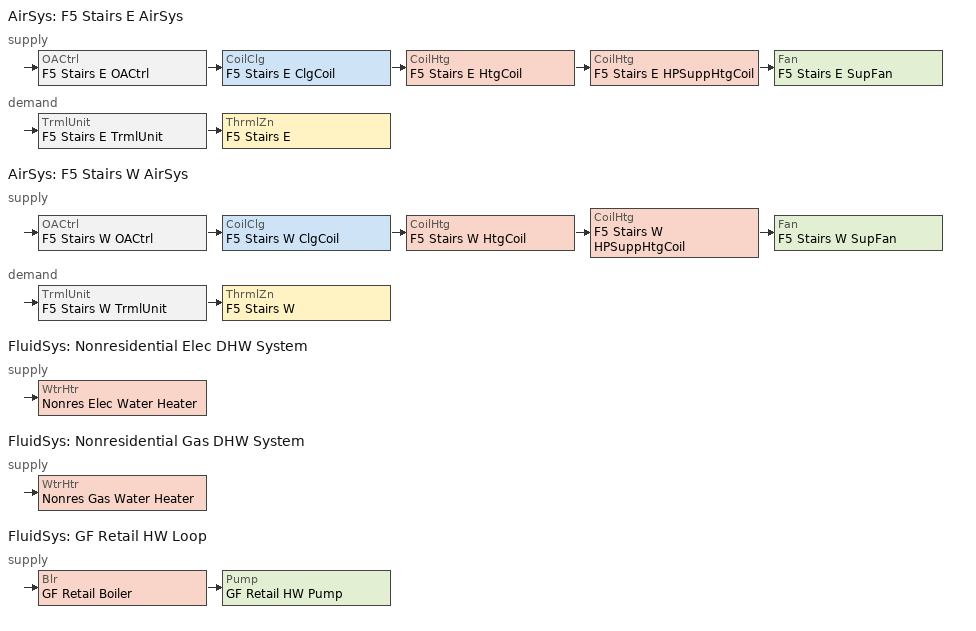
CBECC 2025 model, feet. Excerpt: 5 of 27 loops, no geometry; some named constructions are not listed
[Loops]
AirSys 'F5 Stairs E AirSys'
 supply: OACtrl 'F5 Stairs E OACtrl' > CoilClg 'F5 Stairs E ClgCoil' > CoilHtg 'F5 Stairs E HtgCoil' > CoilHtg 'F5 Stairs E HPSuppHtgCoil' > Fan 'F5 Stairs E SupFan'
 demand: TrmlUnit 'F5 Stairs E TrmlUnit' > ThrmlZn 'F5 Stairs E'
AirSys 'F5 Stairs W AirSys'
 supply: OACtrl 'F5 Stairs W OACtrl' > CoilClg 'F5 Stairs W ClgCoil' > CoilHtg 'F5 Stairs W HtgCoil' > CoilHtg 'F5 Stairs W HPSuppHtgCoil' > Fan 'F5 Stairs W SupFan'
 demand: TrmlUnit 'F5 Stairs W TrmlUnit' > ThrmlZn 'F5 Stairs W'
FluidSys 'Nonresidential Elec DHW System'
 supply: WtrHtr 'Nonres Elec Water Heater'
FluidSys 'Nonresidential Gas DHW System'
 supply: WtrHtr 'Nonres Gas Water Heater'
FluidSys 'GF Retail HW Loop'
 supply: Blr 'GF Retail Boiler' > Pump 'GF Retail HW Pump'
[ResWin] Status=New; WinType=Operable; SpecMethod=Window Dimensions (required for fins/overhangs); Height=5; Width=3; exHeight=5; exWidth=3; exNFRCUfactor=0.46; exNFRCSHGC=0.22; exUfactorSHGCSource=NFRC; exExteriorShade=Insect Screen (default); ModelFinsOverhang=0; OverhangDepth=0; OverhangDistUp=0; OverhangExL=0; OverhangExR=0; OverhangFlap=0; exOverhangDepth=0; exOverhangDistUp=0; exOverhangExL=0; exOverhangExR=0; exOverhangFlap=0; LeftFinBotUp=0; exLeftFinDepth=0; exLeftFinTopUp=0; exLeftFinDistL=0; exLeftFinBotUp=0; RightFinBotUp=0; exRightFinDepth=0; exRightFinTopUp=0; exRightFinDistR=0; exRightFinBotUp=0
Name | Multiplier | exMultiplier | LeftFinDepth | LeftFinTopUp | LeftFinDistL | RightFinDepth | RightFinTopUp | RightFinDistR
F5 Res Zn E Court Win Right Court | 13.725 | 9.63 | 120 | 3.3 | 19.412 | 0 | 0 | 0
F5 Res Zn E Perim Win Right Perim; F5 Res Zn W Perim Win Left Perim | 14.118 | 9.63 | 0 | 0 | 0 | 0 | 0 | 0
F5 Res Zn N Perim Win Back Perim | 23.529 | 27.34 | 0 | 0 | 0 | 0 | 0 | 0
F5 Res Zn NE Perim Win Back Perim; F5 Res Zn NW Perim Win Back Perim; F5 Res Zn SE Court Win Front Perim; F5 Res Zn SW Court Win Front Perim; F5 Res Zn SE Perim Win Front Perim; F5 Res Zn SW Perim Win Front Perim | 5.882 | 27.34 | 0 | 0 | 0 | 0 | 0 | 0
F5 Res Zn NE Perim Win Right Perim; F5 Res Zn NW Perim Win Left Perim | 9.216 | 9.63 | 0 | 0 | 0 | 0 | 0 | 0
F5 Res Zn S Court 1-Bed Win Front Court | 4.706 | 27.34 | 88 | 3.3 | 16.941 | 88 | 3.3 | 28.941
F5 Res Zn S Court 2-Bed Win Front Court E | 2.353 | 27.34 | 88 | 3.3 | 50.471 | 88 | 3.3 | 2.471
F5 Res Zn S Court 2-Bed Win Front Court W | 2.353 | 27.34 | 88 | 3.3 | 2.471 | 88 | 3.3 | 50.471
F5 Res Zn SE Court Win Right Court | 3.529 | 9.63 | 120 | 3.3 | 73.706 | 0 | 0 | 0
F5 Res Zn SW Court Win Left Court | 3.529 | 9.63 | 0 | 0 | 0 | 120 | 3.3 | 73.706
F5 Res Zn SE Perim Win Right Perim; F5 Res Zn SW Perim Win Left Perim | 7.059 | 9.63 | 0 | 0 | 0 | 0 | 0 | 0
F5 Res Zn W Court Win Left Court | 13.725 | 9.63 | 0 | 0 | 0 | 120 | 3.3 | 19.412
F5 Break Room Win Front Court | 2.353 | 27.34 | 88 | 3.3 | 38.471 | 88 | 3.3 | 14.471
[DwellUnit]
Name | DwellUnitTypeRef | Count | CondFlrArea | WasherZoneRef | DryerZoneRef
F5 1-Bed E Court | 1-Bed Type | 2 | 720 | F5 Res Zn E Court | F5 Res Zn E Court
F5 2-Bed E Perim | 2-Bed Type | 2 | 1080 | F5 Res Zn E Perim | F5 Res Zn E Perim
F5 1-Bed N Perim | 1-Bed Type | 5 | 720 | F5 Res Zn N Perim | F5 Res Zn N Perim
F5 3-Bed NE Perim | 3-Bed Type | 1 | 1410 | F5 Res Zn NE Perim | F5 Res Zn NE Perim
F5 3-Bed NW Perim | 3-Bed Type | 1 | 1410 | F5 Res Zn NW Perim | F5 Res Zn NW Perim
F5 1-Bed S Court | 1-Bed Type | 1 | 720 | F5 Res Zn S Court 1-Bed | F5 Res Zn S Court 1-Bed
F5 2-Bed S Court | 2-Bed Type | 2 | 1080 | F5 Res Zn S Court 2-Bed | F5 Res Zn S Court 2-Bed
F5 Studio SE Court | Studio Type | 1 | 540 | F5 Res Zn SE Court | F5 Res Zn SE Court
F5 Studio SW Court | Studio Type | 1 | 540 | F5 Res Zn SW Court | F5 Res Zn SW Court
F5 2-Bed SE Perim | 2-Bed Type | 1 | 1080 | F5 Res Zn SE Perim | F5 Res Zn SE Perim
F5 2-Bed SW Perim | 2-Bed Type | 1 | 1080 | F5 Res Zn SW Perim | F5 Res Zn SW Perim
F5 1-Bed W Court | 1-Bed Type | 2 | 720 | F5 Res Zn W Court | F5 Res Zn W Court
F5 2-Bed W Perim | 2-Bed Type | 2 | 1080 | F5 Res Zn W Perim | F5 Res Zn W Perim
[ResIntFlr] Status=New; FloorZ=40.7; Construction=Interior Floor Cons; OtherSideModeled=1
Name | Area | IsPartySurface | Outside
F5 Res Zn E Court To F4 Res Zn E Court Int Floor | 1440 | 1 | F4 Res Zn E Court
F5 Res Zn E Perim To F4 Res Zn E Perim Int Floor | 2160 | 1 | F4 Res Zn E Perim
F5 Res Zn N Perim To F4 Res Zn N Perim Int Floor | 3600 | 1 | F4 Res Zn N Perim
F5 Res Zn NE Perim To F4 Res Zn NE Perim Int Floor | 1410 | 1 | F4 Res Zn NE Perim
F5 Res Zn NW Perim To F4 Res Zn NW Perim Int Floor | 1410 | 1 | F4 Res Zn NW Perim
F5 Res Zn S Court 1-Bed To F4 Res Zn S Court 1-Bed Int Floor | 720 | 1 | F4 Res Zn S Court 1-Bed
F5 Res Zn S Court 2-Bed To F4 Res Zn S Court 2-Bed Int Floor | 2160 | 1 | F4 Res Zn S Court 2-Bed
F5 Res Zn SE Court To F4 Res Zn SE Court Int Floor | 540 | 1 | F4 Res Zn SE Court
F5 Res Zn SW Court To F4 Res Zn SW Court Int Floor | 540 | 1 | F4 Res Zn SW Court
F5 Res Zn SE Perim To F4 Res Zn SE Perim Int Floor | 1080 | 1 | F4 Res Zn SE Perim
F5 Res Zn SW Perim To F4 Res Zn SW Perim Int Floor | 1080 | 1 | F4 Res Zn SW Perim
F5 Res Zn W Court To F4 Res Zn W Court Int Floor | 1440 | 1 | F4 Res Zn W Court
F5 Res Zn W Perim To F4 Res Zn W Perim Int Floor | 2160 | 1 | F4 Res Zn W Perim
F5 Corridor to F4 Corridor Int Floor | 2340 | 1 | F4 Corridor
F5 Break Room To F4 Break Room Int Floor | 180 | 1 | F4 Break Room
F5 Stairs E To F4 Stairs E Int Floor | 180 | 0 | F4 Stairs E
F5 Stairs W To F4 Stairs W Int Floor | 180 | 0 | F4 Stairs W
[ResIntWall] Status=New; Construction=Int Wall Cons; IsPartySurface=1; OtherSideModeled=1
Name | Area | Outside
F5 Res Zn E Court to F5 Res Zn SE Court Int Wall Front | 240 | F5 Res Zn SE Court
F5 Res Zn E Court to F5 Corridor Int Wall Left; F5 Res Zn W Court to F5 Corridor Int Wall Right | 600 | F5 Corridor
F5 Res Zn E Court to F5 Corridor Int Wall Back; F5 Res Zn SE Court to F5 Corridor Int Wall Back; F5 Res Zn SW Court to F5 Corridor Int Wall Back; F5 Res Zn W Court to F5 Corridor Int Wall Back | 60 | F5 Corridor
F5 Res Zn E Perim to F5 Res Zn SE Perim Int Wall Front | 300 | F5 Res Zn SE Perim
F5 Res Zn E Perim to F5 Corridor Int Wall Left; F5 Res Zn S Court 2-Bed to F5 Corridor Int Wall Back; F5 Res Zn W Perim to F5 Corridor Int Wall Right | 720 | F5 Corridor
F5 Res Zn E Perim to F5 Res Zn NE Perim Int Wall Back; F5 Res Zn N Perim to F5 Res Zn NE Perim Int Wall Right | 300 | F5 Res Zn NE Perim
F5 Res Zn N Perim to F5 Corridor Int Wall Front | 1200 | F5 Corridor
F5 Res Zn N Perim to F5 Res Zn NW Perim Int Wall Left; F5 Res Zn W Perim to F5 Res Zn NW Perim Int Wall Back | 300 | F5 Res Zn NW Perim
F5 Res Zn NE Perim to F5 Corridor Int Wall Left; F5 Res Zn NW Perim to F5 Corridor Int Wall Right | 170 | F5 Corridor
F5 Res Zn S Court 1-Bed to F5 Res Zn S Court 2-Bed Int Wall Left | 300 | F5 Res Zn S Court 2-Bed
F5 Res Zn S Court 1-Bed to F5 Corridor Int Wall Back | 240 | F5 Corridor
F5 Res Zn S Court 1-Bed to F5 Corridor Int Wall Right | 150 | F5 Corridor
F5 Res Zn S Court 2-Bed to F5 Corridor Int Wall Left | 450 | F5 Corridor
F5 Res Zn S Court 2-Bed to F5 Corridor Int Wall Right | 300 | F5 Corridor
F5 Res Zn SE Court to F5 Res Zn SW Perim Int Wall Left | 180 | F5 Res Zn SW Perim
F5 Res Zn SW Court to F5 Res Zn SE Perim Int Wall Right | 180 | F5 Res Zn SE Perim
F5 Res Zn SE Perim to F5 Corridor Int Wall Left; F5 Res Zn SW Perim to F5 Corridor Int Wall Right | 180 | F5 Corridor
F5 Res Zn W Court to F5 Res Zn SW Court Int Wall Front | 240 | F5 Res Zn SW Court
F5 Res Zn W Perim to F5 Res Zn SW Perim Int Wall Front | 300 | F5 Res Zn SW Perim
F5 Corridor To F5 Res Zn S Court 2-Bed Int Wall Back | 120 | F5 Res Zn S Court 2-Bed
F5 Break Room To F5 Res Zn S Court 1-Bed Int Wall Left | 150 | F5 Res Zn S Court 1-Bed
F5 Break Room To F5 Corridor Int Wall Back | 120 | F5 Corridor
F5 Break Room To F5 Res Zn S Court 2-Bed Int Wall Right | 150 | F5 Res Zn S Court 2-Bed
F5 Stairs E To F5 Res Zn W Court Int Wall Front | 180 | F5 Res Zn W Court
F5 Stairs E To F5 Res Zn S Court 2-Bed Int Wall Back; F5 Stairs W To F5 Res Zn S Court 2-Bed Int Wall Back | 180 | F5 Res Zn S Court 2-Bed
F5 Stairs E To F5 Corridor Int Wall Right; F5 Stairs W To F5 Corridor Int Wall Left | 100 | F5 Corridor
F5 Stairs W To F5 Res Zn E Court Int Wall Front | 180 | F5 Res Zn E Court
[ResCathedralCeiling] RoofRise=1; Orientation=Front; Construction=Cathedral Ceiling; RoofSolReflect=0.63; RoofEmiss=0.75
Name | Area
F5 Res Zn E Court Cathedral Ceiling; F5 Res Zn W Court Cathedral Ceiling | 1440
F5 Res Zn E Perim Cathedral Ceiling; F5 Res Zn S Court 2-Bed Cathedral Ceiling; F5 Res Zn W Perim Cathedral Ceiling | 2160
F5 Res Zn N Perim Cathedral Ceiling | 3600
F5 Res Zn NE Perim Cathedral Ceiling; F5 Res Zn NW Perim Cathedral Ceiling | 1410
F5 Res Zn S Court 1-Bed Cathedral Ceiling | 720
F5 Res Zn SE Court Cathedral Ceiling; F5 Res Zn SW Court Cathedral Ceiling | 540
F5 Res Zn SE Perim Cathedral Ceiling; F5 Res Zn SW Perim Cathedral Ceiling | 1080
F5 Corridor Cathedral Ceiling | 2340
F5 Break Room Cathedral Ceiling; F5 Stairs E Cathedral Ceiling; F5 Stairs W Cathedral Ceiling | 180
[ResZn] Type=Conditioned; Status=New; HVACSysStatus=New; DHWSys1Status=New; DHWSys2Status=New; DHWSys2Verified=0; CeilingHeight=9; FloorHeight=10; WinHeadHeight=6.7; Bottom=40.7; NumStories=1; AirFlowMeter=Five
Name | FloorArea
F5 Res Zn E Perim; F5 Res Zn S Court 2-Bed; F5 Res Zn W Perim | 2160
F5 Res Zn N Perim | 3600
F5 Res Zn NE Perim; F5 Res Zn NW Perim | 1410
F5 Res Zn S Court 1-Bed | 720
F5 Res Zn SE Court; F5 Res Zn SW Court | 540
F5 Res Zn SE Perim; F5 Res Zn SW Perim | 1080
F5 Res Zn W Court | 1440
[ResExtWall] Status=New; Construction=Res Exterior Wall Cons; Tilt=90
Name | Orientation | OrientationValue | Area
F5 Res Zn E Perim Ext Wall Right | Right | 270 | 720
F5 Res Zn N Perim Ext Wall Back | Back | 180 | 1200
F5 Res Zn NE Perim Ext Wall Back; F5 Res Zn NW Perim Ext Wall Back | Back | 180 | 300
F5 Res Zn NE Perim Ext Wall Right | Right | 270 | 470
F5 Res Zn NW Perim Ext Wall Left | Left | 90 | 470
F5 Res Zn S Court 1-Bed Ext Wall Front; F5 Res Zn S Court 2-Bed Ext Wall Front | Front | 0 | 240
F5 Res Zn SE Court Ext Wall Front; F5 Res Zn SW Court Ext Wall Front; F5 Res Zn SE Perim Ext Wall Front; F5 Res Zn SW Perim Ext Wall Front | Front | 0 | 300
F5 Res Zn SE Court Ext Wall Right | Right | 270 | 180
F5 Res Zn SW Court Ext Wall Left | Left | 90 | 180
F5 Res Zn SE Perim Ext Wall Right | Right | 270 | 360
F5 Res Zn SW Perim Ext Wall Left | Left | 90 | 360
F5 Res Zn W Court Ext Wall Left | Left | 90 | 600
F5 Res Zn W Perim Ext Wall Left | Left | 90 | 720
F5 Break Room Ext Wall Front | Front | 0 | 120
F5 Stairs E Ext Wall Left | Left | 90 | 100
F5 Stairs W Ext Wall Right | Right | 270 | 100
[ResOtherZn] NumStories=1; DryerFuel=Electricity
Name | Type | SpcFunc | VentSpcFunc | ozHVACSystem | Area | CeilingHeight | FloorHeight | WinHeadHeight | Bottom | AirFlowMeter | ozDHWSys | IAQOption | ExhstOutsideOpening
F5 Corridor | Conditioned | Corridor Area | Residential - Common corridors | F5 Corridor AirSys | 2340 | 9 | 10 | 6.7 | 40.7 | Five
F5 Break Room | Conditioned | Lounge, Breakroom, or Waiting Area | General - Break rooms | F5 Break Room AirSys | 180 | 9 | 10 | 6.7 | 40.7 | Five | DHW Heat Pump Indiv
F5 Stairs E | Conditioned | Stairwell | Residential - Common corridors | F5 Stairs E AirSys | 180 | 9 | 10 | 6.7 | 40.7 | Five
F5 Stairs W | Conditioned | Stairwell | Residential - Common corridors | F5 Stairs W AirSys | 180 | 9 | 10 | 6.7 | 40.7 | Five
UG Garage | Unconditioned | Parking Garage Area (Parking Zone and Ramps) | Exhaust - Parking garages |  | 27900 | 14 | 15 | 7.67 | -15 | Seven |  | Individual IAQ Fans | 1000
[ResZnGrp]
ResZn Group UG Garage
[ResUndgrWall] Status=New; DepthBelowGrade=15; Construction=Below Grade Wall Cons
Name | Area
UG Garage UG Wall - Front; UG Garage UG Wall - Back | 3600
UG Garage UG Wall - Left; UG Garage UG Wall - Right | 4860
[ResUndgrFlr] Status=New; Area=13950; DepthBelowGrade=15; Surface=Exposed
UG Garage UG Floor; UG Garage UG Floor-2
[ThrmlZn] Type=Conditioned; VentSysRef=BaseSys5 F1; HasUnknownHVAC=0
Thermal Zone: F1 Retail N-NW; Thermal Zone: F1 Retail NE; Thermal Zone: F1 Retail SE; Thermal Zone: F1 Retail SW
[AirSys] Type=SZHP; SubType=Split1Phase; EffMetric=SEER2/EER2/HSPF2; ResHVACAutoSizing=1; OptStart=0; DuctIns=8
Name | CtrlZnRef
F5 Stairs E AirSys | F5 Stairs E
F5 Stairs W AirSys | F5 Stairs W
[AirSeg]
Name | Sys | Type
F5 Stairs E SupAirSeg | F5 Stairs E AirSys | Supply
F5 Stairs E RetAirSeg | F5 Stairs E AirSys | Return
F5 Stairs W SupAirSeg | F5 Stairs W AirSys | Supply
F5 Stairs W RetAirSeg | F5 Stairs W AirSys | Return
[CoilClg] Type=DirectExpansion; NumClgStages=1; DXEER=11.956; DXSEER2=14.3
Name | Sys | CapTotNetRtd
F5 Stairs E ClgCoil | F5 Stairs E AirSys | 3721.2
F5 Stairs W ClgCoil | F5 Stairs W AirSys | 4039.35
[CoilHtg]
Name | Sys | Type | CapTotNetRtd | HtPumpHSPF | HtPumpHSPF2 | HtPumpSuppCoilHtgRef | CapTotGrossRtd
F5 Stairs E HtgCoil | F5 Stairs E AirSys | HeatPump | 4043.54 | 8.2 | 7.5 | F5 Stairs E HPSuppHtgCoil
F5 Stairs E HPSuppHtgCoil | F5 Stairs E AirSys | Resistance |  | 8.2 |  |  | 3468.31
F5 Stairs W HtgCoil | F5 Stairs W AirSys | HeatPump | 4389.24 | 8.2 | 7.5 | F5 Stairs W HPSuppHtgCoil
F5 Stairs W HPSuppHtgCoil | F5 Stairs W AirSys | Resistance |  |  |  |  | 3679.29
[Fan] PwrIdx=0.742; MtrHP=0.25; MtrEff=0.855
Name | Sys | FlowCap
F5 Stairs E SupFan | F5 Stairs E AirSys | 90.589
F5 Stairs W SupFan | F5 Stairs W AirSys | 98.334
[TrmlUnit] Type=Uncontrolled
Name | Sys | ZnServedRef | PriAirFlowMax
F5 Stairs E TrmlUnit | F5 Stairs E AirSys | F5 Stairs E | 90.589
F5 Stairs W TrmlUnit | F5 Stairs W AirSys | F5 Stairs W | 98.334
[OACtrl] EconoCtrlMthd=NoEconomizer
Name | Sys | AirSegSupRef | AirSegRetRef
F5 Stairs E OACtrl | F5 Stairs E AirSys | F5 Stairs E SupAirSeg | F5 Stairs E RetAirSeg
F5 Stairs W OACtrl | F5 Stairs W AirSys | F5 Stairs W SupAirSeg | F5 Stairs W RetAirSeg
[FluidSys]
Name | Type | DsgnSupWtrTemp
Nonresidential Elec DHW System; Nonresidential Gas DHW System | ServiceHotWater
GF Retail HW Loop | HotWater | 160
[FluidSeg]
Name | Sys | Type | Src
DHW Supply Elec | Nonresidential Elec DHW System | PrimarySupply
DHW Makeup Elec | Nonresidential Elec DHW System | MakeupFluid
DHW Supply Gas | Nonresidential Gas DHW System | PrimarySupply
DHW Makeup Gas | Nonresidential Gas DHW System | MakeupFluid | MunicipalWater
GF Retail HW Supply | GF Retail HW Loop | PrimarySupply
GF Retail HW Return | GF Retail HW Loop | PrimaryReturn
[WtrHtr] StorCap=30
Name | Sys | FluidSegOutRef | FluidSegMakeupRef | UEF | RE | FirstHrRating | FuelSrc | InpPwr | CapRtd
Nonres Elec Water Heater | Nonresidential Elec DHW System | DHW Supply Elec | DHW Makeup Elec | 0.94 | 0.99 | 60 | Electricity | 8.7
Nonres Gas Water Heater | Nonresidential Gas DHW System | DHW Supply Gas | DHW Makeup Gas | 0.56 | 0.83 | 80 |  |  | 35947
[Blr]
GF Retail Boiler: Sys=GF Retail HW Loop; Type=HotWater; FuelSrc=Gas; DraftType=Natural; FluidSegInRef=GF Retail HW Return; FluidSegOutRef=GF Retail HW Supply; CapRtd=384678; ThrmlEff=0.84; UnldRatMin=0.25; DraftFanHp=0.15387
[Pump]
GF Retail HW Pump: Sys=GF Retail HW Loop; OperCtrl=OnDemand; SpdCtrl=ConstantSpeed; FlowCap=19.2; TotHd=60.4; MtrEff=0.855; ImpellerEff=0.7; MtrHP=0.5
[ResWinType] SpecMethod=Window Dimensions (required for fins/overhangs); Width=3; ModelFinsOverhang=0; OverhangDepth=0; OverhangDistUp=0; OverhangExL=0; OverhangExR=0; OverhangFlap=0; LeftFinDepth=0; LeftFinTopUp=0; LeftFinDistL=0; LeftFinBotUp=0; RightFinDepth=0; RightFinTopUp=0; RightFinDistR=0; RightFinBotUp=0
Name | Area | Height | ExteriorShade
Operable | 15 | 5 | Insect Screen (default)
Glass Door | 20.01 | 6.67 | None
[DwellUnitType] WasherOption=In-Unit; DryerOption=In-Unit; DryerFuel=Electricity; CookFuel=Electricity; IAQSupInletsAccessible=1; IAQHasFID=1; IAQOption=Central Exhaust / Individual Supply; IAQFanCnt=( 1, 1, 1, 1 ); CentralVentSysRef=Res Central Exhaust (All Units); HVACSysType=Heat Pump Heating and Cooling System; NumHtPumpEquipTypes=1; HVACHtPumpRef=Heat Pump System - Res; HtPumpEquipCount=1; HVACFanRef=HVAC Fan - Heat Pump; HVACDistRef=Air Distribution System - Res; NumDHWSysTypes=1; DHWSysRef=DHW Heat Pump; TotShowersServed=1; TotBathsServed=1; CDSpecFixDists=0; ServesAsDHWHtr=0; DHWSystemType=Standard; DHWAmbientCond=Unconditioned
Name | NumBedrooms | CondFlrArea | IAQFanRef | SupplyIAQFanRef | ExhaustIAQFanRef | CompactDistrib | CDNumFloorsServed | UsrSpecCmpctDist | UsrCompactFactor | UserSpecCmpctDist | UserCompactFactor | CDServesMBathFix | CDServesKitFix | CDServesThirdFix
1-Bed Type | 1 | 720 | IAQ Supply Fan - 1BR | IAQ Supply Fan - 1BR | IAQ Supply Fan - 1BR | not compact
2-Bed Type | 2 | 1080 | IAQ Supply Fan - 2BR | IAQ Supply Fan - 2BR | IAQ Supply Fan - 2BR | Expanded Credit (ECC req'd) | 1 | 1 | 0.6 | 1 | 0.6 | 1 | 1 | 1
3-Bed Type | 3 | 1410 | IAQ Supply Fan - 3BR | IAQ Supply Fan - 3BR | IAQ Supply Fan - 3BR | Expanded Credit (ECC req'd) | 1 | 1 | 0.6 | 1 | 0.6 | 1 | 1 | 1
Studio Type | 0 | 540 | IAQ Supply Fan - Studio | IAQ Supply Fan - Studio | IAQ Supply Fan - Studio | Expanded Credit (ECC req'd) | 1 | 1 | 0.6 | 1 | 0.6 | 1 | 1 | 1
